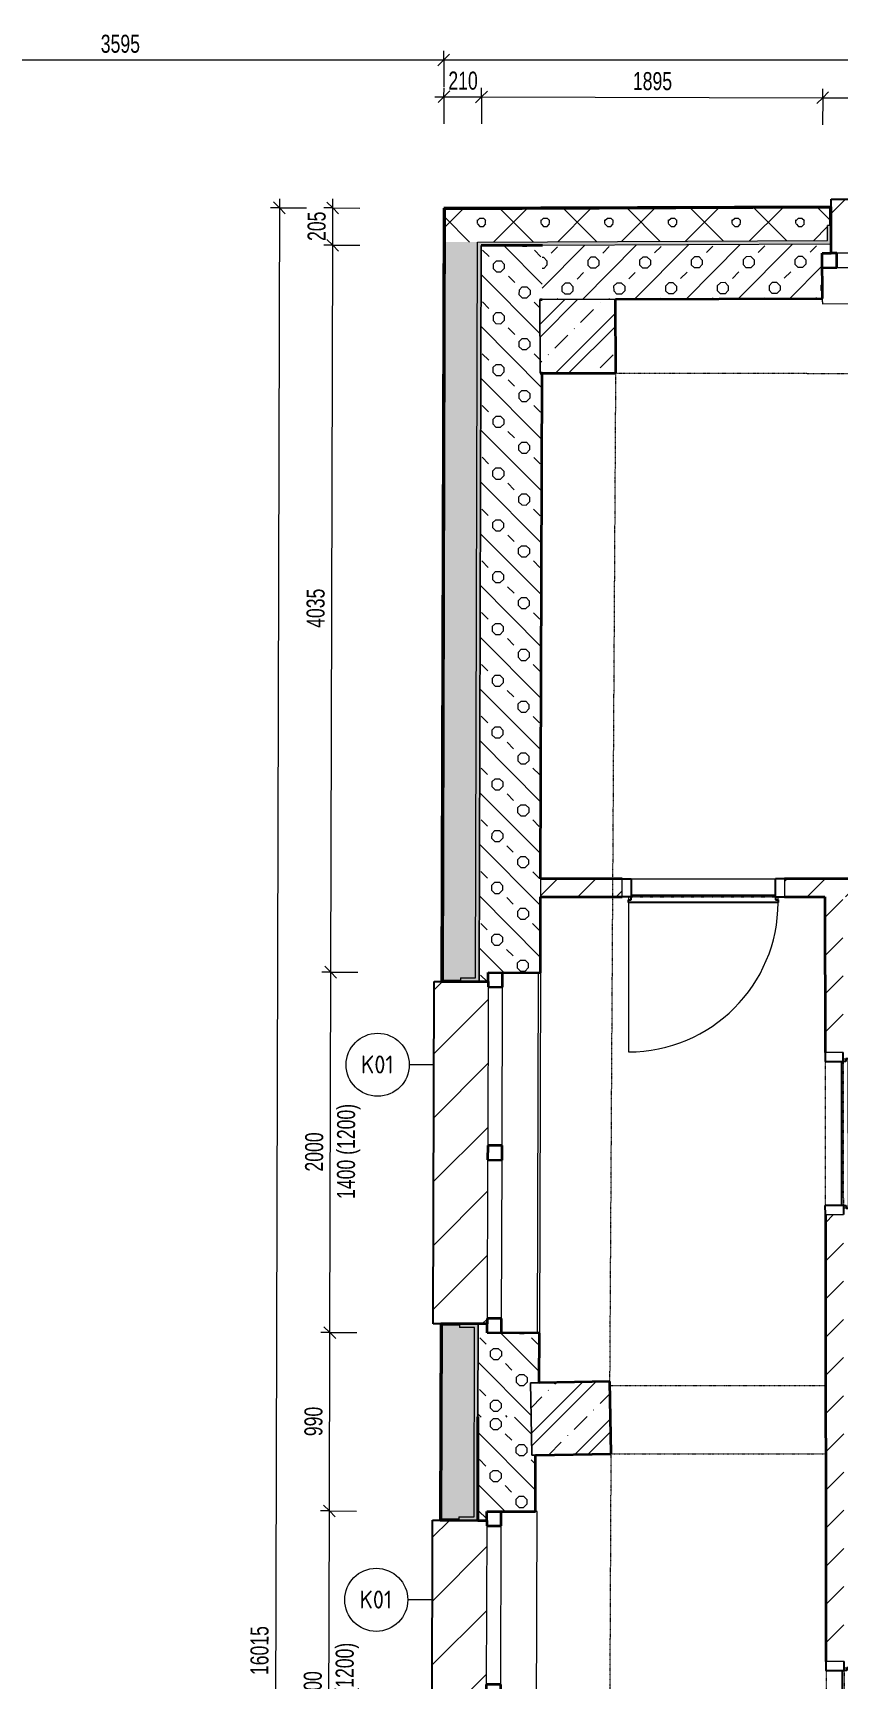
# Model space of a CAD drawing. Header units: millimetres. Extents: x 48671 to 278361, y -45352 to 20466.
# Drawn here: x 85721 to 90184, y -9139 to -10 of the extents above; entities that cross this region are included whole.
import ezdxf

# ---------------------------------------------------------------- set-up
doc = ezdxf.new("R2010")
doc.units = ezdxf.units.MM
doc.linetypes.add('Dash dot dot', pattern=[5, 2, -1, 0, -1, 0, -1])
doc.linetypes.add('Čerchovaná se dvěma tečkami', pattern=[2.59, 1, -0.53, 0, -0.53, 0, -0.53])
for name, color, linetype, lineweight in [('A-ANNO-DIMS', 211, 'Continuous', 9), ('A-ANNO-DIMS-50', 211, 'Continuous', 9), ('A-DETL', 90, 'Continuous', 13), ('A-DOOR', 31, 'Continuous', 13), ('A-DOOR-FRAM', 31, 'Continuous', 25), ('A-GENM', 13, 'Continuous', 13), ('A-GLAZ', 151, 'Continuous', 13), ('A-WALL', 113, 'Continuous', 13), ('A-WALL-PATT', 111, 'Continuous', 35), ('Q-SPCQ', 91, 'Continuous', 13), ('Q-SPCQ-IDEN', 132, 'Continuous', 9), ('S-COLS', 52, 'Continuous', 13)]:
    doc.layers.add(name, color=color, linetype=linetype, lineweight=lineweight)
doc.styles.add('Arial_1', font='arial.ttf', dxfattribs={"width": 0.7, "height": 100})
doc.styles.add('ISOCPEUR_1', font='isocpeur.ttf', dxfattribs={"width": 0.9, "height": 100})
doc.dimstyles.new('Vnitřní_-_průhledné', dxfattribs={"dimscale": 304.8, "dimtxt": 102.02594, "dimasz": 0.213255, "dimexe": 0.164042, "dimexo": 0.0625, "dimgap": 0.032808, "dimtad": 1, "dimdec": 0, "dimrnd": 5, "dimzin": 0, "dimdsep": 46, "dimtxsty": 'Arial_1', "dimblk1": 'OBLIQUE', "dimblk2": 'OBLIQUE', "dimsah": 1, "dimcen": 0.09, "dimdle": 0.164042, "dimazin": 0, "dimtfac": 1, "dimtdec": 4, "dimtix": 1, "dimtmove": 0, "dimatfit": 3, "dimfxl": 0.492126, "dimfxlon": 1, "dimtvp": 1, "dimtolj": 1, "dimtzin": 0, "dimarcsym": 2})
pattern_1 = [(45, (0, 0), (-106.06602, 106.06602), [])]
pattern_2 = [(45, (0, 0), (-179.6051, 179.6051), []), (45, (71.84, 0), (-179.6051, 179.6051), []), (45, (215.53, 0), (-107.7631, 251.4472), [101.6, -50.8, 1.676, -49.124])]
pattern_3 = [(45, (0, 0), (0.0007, 353.5527), []), (315, (0, 0), (353.5527, -0.0007), []), (270, (153.68, 9.56), (176.771, -176.771), [19.139, -334.416]), (270, (199.87, 9.56), (176.771, -176.771), [19.139, -334.416]), (0, (166.57, 23.1), (176.771, 176.771), [19.139, -334.416]), (0, (166.57, -23.1), (176.771, 176.771), [19.139, -334.416]), (45, (153.68, 9.56), (0.0007, 353.5527), [19.139, -230.861]), (45, (186.35, -23.1), (0.0007, 353.5527), [19.139, -230.861]), (315, (186.35, 23.1), (353.5527, -0.0007), [19.139, -230.861]), (315, (153.68, -9.56), (353.5527, -0.0007), [19.139, -230.861])]

# ---------------------------------------------------------------- blocks, each defined once
blk = doc.blocks.new('DVERE_1k_oblozka - DD03_01_800x1970_koupelna-1549489-1NP_NÁVRH B')
at = {"layer": 'A-DOOR'}
for p, q in [((-415, 47.1), (-415, 907.1)), ((-400, 47.1), (-450, 47.1)), ((-450, 47.1), (-450, -52.9)), ((-400, -52.9), (-400, 47.1)), ((305, 77.1), (-305, 77.1)), ((450, 47.1), (400, 47.1)), ((400, 47.1), (400, -52.9)), ((415, 77.1), (415, 47.1)), ((450, -52.9), (450, 47.1)), ((-450, -52.9), (-400, -52.9)), ((400, -52.9), (450, -52.9))]:
    blk.add_line(p, q, dxfattribs=at)
at = {"layer": 'A-DOOR', "lineweight": 25}
for p, q in [((415, 77.1), (-415, 77.1)), ((-415, 77.1), (-415, 62.1)), ((-415, 62.1), (-400, 62.1)), ((-400, 62.1), (-400, 47.1)), ((-400, 37.1), (400, 37.1)), ((400, 47.1), (400, 62.1)), ((400, 62.1), (415, 62.1)), ((415, 62.1), (415, 77.1))]:
    blk.add_line(p, q, dxfattribs=at)
at = {"layer": 'A-DOOR', "linetype": 'Čerchovaná se dvěma tečkami'}
for p, q in [((-400, 47.1), (400, 47.1)), ((-400, -52.9), (400, -52.9))]:
    blk.add_line(p, q, dxfattribs=at)
at = {"layer": 'A-DOOR'}
blk.add_arc((-415, 77.1), 830, 360, 90, dxfattribs=at)
at = {"layer": 'A-DOOR-FRAM'}
for p, q in [((-400, 47.1), (-450, 47.1)), ((-400, -52.9), (-400, 47.1)), ((400, 47.1), (400, -52.9)), ((400, 47.1), (450, 47.1)), ((-450, -52.9), (-400, -52.9)), ((450, -52.9), (400, -52.9))]:
    blk.add_line(p, q, dxfattribs=at)
blk = doc.blocks.new('DVERE_1k_oblozka - DD03_01_800x1970_koupelna-1549510-1NP_NÁVRH B')
at = {"layer": 'A-DOOR'}
for p, q in [((-450, 52.9), (-400, 52.9)), ((-450, -47.1), (-450, 52.9)), ((-400, 52.9), (-400, -47.1)), ((400, 52.9), (450, 52.9)), ((400, -47.1), (400, 52.9)), ((450, 52.9), (450, -47.1)), ((-400, -47.1), (-450, -47.1)), ((-415, -47.1), (-415, -907.1)), ((305, -77.1), (-305, -77.1)), ((450, -47.1), (400, -47.1)), ((415, -77.1), (415, -47.1))]:
    blk.add_line(p, q, dxfattribs=at)
at = {"layer": 'A-DOOR', "linetype": 'Čerchovaná se dvěma tečkami'}
for p, q in [((-400, 52.9), (400, 52.9)), ((-400, -47.1), (400, -47.1))]:
    blk.add_line(p, q, dxfattribs=at)
at = {"layer": 'A-DOOR', "lineweight": 25}
for p, q in [((-415, -62.1), (-400, -62.1)), ((-415, -77.1), (-415, -62.1)), ((415, -77.1), (-415, -77.1)), ((-400, -37.1), (400, -37.1)), ((-400, -62.1), (-400, -47.1)), ((400, -47.1), (400, -62.1)), ((400, -62.1), (415, -62.1)), ((415, -62.1), (415, -77.1))]:
    blk.add_line(p, q, dxfattribs=at)
at = {"layer": 'A-DOOR'}
blk.add_arc((-415, -77.1), 830, 270, 0, dxfattribs=at)
at = {"layer": 'A-DOOR-FRAM'}
for p, q in [((-450, 52.9), (-400, 52.9)), ((-400, 52.9), (-400, -47.1)), ((400, -47.1), (400, 52.9)), ((450, 52.9), (400, 52.9)), ((-400, -47.1), (-450, -47.1)), ((400, -47.1), (450, -47.1))]:
    blk.add_line(p, q, dxfattribs=at)
blk = doc.blocks.new('OKNO_2k_ - OKNO_2k_2000 x 1500-1963748-1NP_NÁVRH B')
at = {"layer": 'A-GLAZ', "lineweight": 35}
for p, q in [((-920, 100), (-950, 100)), ((-920, 20), (-920, 100)), ((40, 100), (-40, 100)), ((-40, 100), (-40, 20)), ((40, 20), (40, 100)), ((950, 100), (920, 100)), ((920, 100), (920, 20)), ((-1000, 20), (-920, 20)), ((-40, 20), (40, 20)), ((920, 20), (1000, 20))]:
    blk.add_line(p, q, dxfattribs=at)
at = {"layer": 'A-GLAZ'}
for p, q in [((-40, 100), (-920, 100)), ((920, 100), (40, 100)), ((-920, 20), (-40, 20)), ((40, 20), (920, 20))]:
    blk.add_line(p, q, dxfattribs=at)
blk = doc.blocks.new('OKNO_2k_ - OKNO_2k_2000x1400-1963760-1NP_NÁVRH B')
at = {"layer": 'A-GLAZ', "lineweight": 35}
for p, q in [((-920, 110), (-950, 110)), ((-920, 30), (-920, 110)), ((40, 110), (-40, 110)), ((-40, 110), (-40, 30)), ((40, 30), (40, 110)), ((950, 110), (920, 110)), ((920, 110), (920, 30)), ((-1000, 30), (-920, 30)), ((-40, 30), (40, 30)), ((920, 30), (1000, 30))]:
    blk.add_line(p, q, dxfattribs=at)
at = {"layer": 'A-GLAZ'}
for p, q in [((-40, 110), (-920, 110)), ((920, 110), (40, 110)), ((-920, 30), (-40, 30)), ((40, 30), (920, 30))]:
    blk.add_line(p, q, dxfattribs=at)
blk = doc.blocks.new('parapet s nosem_vnitní - parapet s nosem_vnitní-V58-1NP_NÁVRH B')
at = {"layer": 'A-GENM'}
for p, q in [((-1000, -190), (-1000, -200)), ((-1000, -200), (1000, -200)), ((1000, -200), (1000, -190))]:
    blk.add_line(p, q, dxfattribs=at)
blk = doc.blocks.new('parapet_ext - parapet_ext-V59-1NP_NÁVRH B')
at = {"layer": 'Q-SPCQ'}
h = blk.add_hatch(dxfattribs=at)
h.set_pattern_fill('FP_114', color=11, style=0, pattern_type=2)
h.set_pattern_definition([(315.152, (8979.78, 88261.3), (176.3071, 177.24504), [])])
h.paths.add_polyline_path([(-950, 0), (-920, 0), (950, 0.1), (949.6, 300), (-950, 300), (-950, 0.1)])
at = {"layer": 'Q-SPCQ', "color": 21, "lineweight": 25}
for p, q in [((-950, 258), (-950, 300)), ((-950, 300), (950, 300)), ((950, 300), (950, 258))]:
    blk.add_line(p, q, dxfattribs=at)
blk = doc.blocks.new('OKNO_2k_ - OKNO_2k_2000x1400-1963752-1NP_NÁVRH B')
at = {"layer": 'A-GLAZ', "lineweight": 35}
for p, q in [((-920, 120), (-950, 120)), ((-920, 40), (-920, 120)), ((40, 120), (-40, 120)), ((-40, 120), (-40, 40)), ((40, 40), (40, 120)), ((950, 120), (920, 120)), ((920, 120), (920, 40)), ((-1000, 40), (-920, 40)), ((-40, 40), (40, 40)), ((920, 40), (1000, 40))]:
    blk.add_line(p, q, dxfattribs=at)
at = {"layer": 'A-GLAZ'}
for p, q in [((-40, 120), (-920, 120)), ((920, 120), (40, 120)), ((-920, 40), (-40, 40)), ((40, 40), (920, 40))]:
    blk.add_line(p, q, dxfattribs=at)
blk = doc.blocks.new('parapet s nosem_vnitní - parapet s nosem_vnitní-V60-1NP_NÁVRH B')
at = {"layer": 'A-GENM'}
blk.add_line((-1000, -200), (1000, -200), dxfattribs=at)
blk = doc.blocks.new('parapet_ext - parapet_ext-V61-1NP_NÁVRH B')
at = {"layer": 'Q-SPCQ'}
h = blk.add_hatch(dxfattribs=at)
h.set_pattern_fill('FP_115', color=11, style=0, pattern_type=2)
h.set_pattern_definition([(315.152, (5989.77, 88261.3), (176.3071, 177.24504), [])])
h.paths.add_polyline_path([(-950, 0), (-920, 0), (950, 0.1), (949.6, 300), (-950, 300), (-950, 0.1)])
at = {"layer": 'Q-SPCQ', "color": 21, "lineweight": 25}
for p, q in [((-950, 258), (-950, 300)), ((-950, 300), (950, 300)), ((950, 300), (950, 258))]:
    blk.add_line(p, q, dxfattribs=at)
blk = doc.blocks.new('parapet s nosem_vnitní - parapet s nosem_vnitní-568559-1NP_NÁVRH B')
at = {"layer": 'A-GENM'}
for p, q in [((-1000, -190), (-1000, -170)), ((1000, -170), (1000, -190)), ((-1000, -190), (-1000, -200)), ((-1000, -200), (1000, -200)), ((1000, -200), (1000, -190))]:
    blk.add_line(p, q, dxfattribs=at)
blk = doc.blocks.new('parapet_ext - parapet_ext-V70-1NP_NÁVRH B')
at = {"layer": 'Q-SPCQ'}
h = blk.add_hatch(dxfattribs=at)
h.set_pattern_fill('FP_120', color=11, style=0, pattern_type=2)
h.set_pattern_definition([(44.78, (-91096.5, 1578.92), (-176.0966, 177.45416), [])])
h.paths.add_polyline_path([(-950, 0), (950, 0.2), (950, 300), (-950, 300), (-950, 0.1)])
at = {"layer": 'Q-SPCQ', "color": 21, "lineweight": 25}
for p, q in [((-950, 258), (-950, 300)), ((-950, 300), (950, 300)), ((950, 300), (950, 258))]:
    blk.add_line(p, q, dxfattribs=at)
blk = doc.blocks.new('DIMBLOCK160-1NP_NÁVRH B')
at = {"layer": 'A-ANNO-DIMS-50'}
for p, q in [((84408.4, -160), (84408.4, -10)), ((84358.4, -160), (88001, -160)), ((84408.4, -160), (84408.4, -210)), ((88001, -160), (88001, -110)), ((88001, -160), (88001, -310))]:
    blk.add_line(p, q, dxfattribs=at)
at = {"layer": 'A-ANNO-DIMS-50', "lineweight": 18}
for p, q in [((84408.4, -160), (84375.9, -192.5)), ((84408.4, -160), (84440.9, -127.5)), ((88001, -160), (87968.5, -192.5)), ((88001, -160), (88033.5, -127.5))]:
    blk.add_line(p, q, dxfattribs=at)
at = {"layer": 'A-ANNO-DIMS-50', "color": 0, "insert": (86098, -20.2), "char_height": 100, "width": 256.164, "attachment_point": 1, "line_spacing_factor": 0.941778, "style": 'Arial_1'}
blk.add_mtext('3595', dxfattribs=at)
blk = doc.blocks.new('_Oblique')
at = {"color": 0, "linetype": 'ByBlock', "lineweight": -2}
blk.add_line((-0.5, -0.5), (0.5, 0.5), dxfattribs=at)
blk = doc.blocks.new('DIMBLOCK161-1NP_NÁVRH B')
at = {"layer": 'A-ANNO-DIMS-50', "lineweight": 18}
for p, q in [((88001, -160), (87968.5, -192.5)), ((88001, -160), (88033.5, -127.5)), ((95318.6, -160), (95286.1, -192.5)), ((95318.6, -160), (95351.1, -127.5))]:
    blk.add_line(p, q, dxfattribs=at)
at = {"layer": 'A-ANNO-DIMS-50'}
for p, q in [((88001, -160), (88001, -110)), ((88001, -160), (95318.6, -160)), ((88001, -160), (88001, -310)), ((95318.6, -160), (95318.6, -110)), ((95318.6, -160), (95318.6, -310))]:
    blk.add_line(p, q, dxfattribs=at)
at = {"layer": 'A-ANNO-DIMS-50', "color": 0, "insert": (91553.1, -20.2), "char_height": 100, "width": 256.164, "attachment_point": 1, "line_spacing_factor": 0.941778, "style": 'Arial_1'}
blk.add_mtext('7320', dxfattribs=at)
blk = doc.blocks.new('Popiska speciální vybavení - Popiska okna_Bublina-1426311-1NP_NÁVRH B')
at = {"layer": 'Q-SPCQ-IDEN'}
blk.add_circle((0, 0), 3.5, dxfattribs=at)
blk = doc.blocks.new('DIMBLOCK189-1NP_NÁVRH B')
at = {"layer": 'A-ANNO-DIMS-50'}
for p, q in [((87952.7, -364.1), (88210.7, -364.8)), ((88002.7, -364.2), (88002.3, -514.2)), ((88002.7, -364.2), (88002.8, -314.2)), ((88210.7, -364.8), (88210.3, -514.8)), ((88210.7, -364.8), (88210.8, -314.8))]:
    blk.add_line(p, q, dxfattribs=at)
at = {"layer": 'A-ANNO-DIMS-50', "lineweight": 18}
for p, q in [((88002.7, -364.2), (87970.1, -396.6)), ((88002.7, -364.2), (88035.2, -331.8)), ((88210.7, -364.8), (88178.1, -397.2)), ((88210.7, -364.8), (88243.2, -332.4))]:
    blk.add_line(p, q, dxfattribs=at)
at = {"layer": 'A-ANNO-DIMS-50', "color": 0, "insert": (88027, -224.5), "char_height": 100, "width": 192.123, "attachment_point": 1, "rotation": 359.84786, "line_spacing_factor": 0.941778, "style": 'Arial_1'}
blk.add_mtext('210', dxfattribs=at)
blk = doc.blocks.new('DIMBLOCK190-1NP_NÁVRH B')
at = {"layer": 'A-ANNO-DIMS-50', "lineweight": 18}
for p, q in [((88210.7, -364.8), (88178.1, -397.2)), ((88210.7, -364.8), (88243.2, -332.4)), ((90104.2, -369.8), (90136.8, -337.4)), ((90104.2, -369.8), (90071.6, -402.2))]:
    blk.add_line(p, q, dxfattribs=at)
at = {"layer": 'A-ANNO-DIMS-50'}
for p, q in [((88210.7, -364.8), (88210.3, -514.8)), ((88210.7, -364.8), (88210.8, -314.8)), ((88210.7, -364.8), (90104.2, -369.8)), ((90104.2, -369.8), (90104.3, -319.8)), ((90104.2, -369.8), (90103.8, -519.8))]:
    blk.add_line(p, q, dxfattribs=at)
at = {"layer": 'A-ANNO-DIMS-50', "color": 0, "insert": (89051.1, -227.2), "char_height": 100, "width": 256.164, "attachment_point": 1, "rotation": 359.84786, "line_spacing_factor": 0.941778, "style": 'Arial_1'}
blk.add_mtext('1895', dxfattribs=at)
blk = doc.blocks.new('DIMBLOCK191-1NP_NÁVRH B')
at = {"layer": 'A-ANNO-DIMS-50'}
for p, q in [((90104.2, -369.8), (90104.3, -319.8)), ((92104.1, -375.1), (92104.3, -325.1)), ((90104.2, -369.8), (90103.8, -519.8)), ((90104.2, -369.8), (92104.1, -375.1)), ((92104.1, -375.1), (92103.7, -525.1))]:
    blk.add_line(p, q, dxfattribs=at)
at = {"layer": 'A-ANNO-DIMS-50', "lineweight": 18}
for p, q in [((90104.2, -369.8), (90136.8, -337.4)), ((92104.1, -375.1), (92136.7, -342.7)), ((90104.2, -369.8), (90071.6, -402.2)), ((92104.1, -375.1), (92071.5, -407.5))]:
    blk.add_line(p, q, dxfattribs=at)
at = {"layer": 'A-ANNO-DIMS-50', "color": 0, "char_height": 100, "attachment_point": 1, "rotation": 359.84786, "line_spacing_factor": 0.941778, "style": 'Arial_1'}
for s, insert, width in [('2000', (90997.8, -232.4), 256.164), ('1500 (1200)', (90845.9, -408.9), 619.69)]:
    blk.add_mtext(s, dxfattribs=dict(at, insert=insert, width=width))
blk = doc.blocks.new('DIMBLOCK209-1NP_NÁVRH B')
at = {"layer": 'A-ANNO-DIMS-50'}
for p, q in [((87366.5, -8211.8), (87316.5, -8211.6)), ((87361.2, -10211.8), (87366.5, -8211.8)), ((87366.5, -8211.8), (87516.5, -8212.2)), ((87361.2, -10211.8), (87311.2, -10211.6)), ((87361.2, -10211.8), (87511.2, -10212.2))]:
    blk.add_line(p, q, dxfattribs=at)
at = {"layer": 'A-ANNO-DIMS-50', "lineweight": 18}
for p, q in [((87366.5, -8211.8), (87334.1, -8179.2)), ((87366.5, -8211.8), (87398.9, -8244.4)), ((87361.2, -10211.8), (87328.8, -10179.2)), ((87361.2, -10211.8), (87393.6, -10244.4))]:
    blk.add_line(p, q, dxfattribs=at)
at = {"layer": 'A-ANNO-DIMS-50', "color": 0, "char_height": 100, "attachment_point": 1, "rotation": 89.84787, "line_spacing_factor": 0.941778, "style": 'Arial_1'}
for s, insert, width in [('1400 (1200)', (87400.3, -9470.1), 619.69), ('2000', (87223.8, -9318.1), 256.164)]:
    blk.add_mtext(s, dxfattribs=dict(at, insert=insert, width=width))
blk = doc.blocks.new('DIMBLOCK210-1NP_NÁVRH B')
at = {"layer": 'A-ANNO-DIMS-50', "lineweight": 18}
for p, q in [((87369.1, -7221.8), (87336.7, -7189.2)), ((87369.1, -7221.8), (87401.6, -7254.4)), ((87366.5, -8211.8), (87334.1, -8179.2)), ((87366.5, -8211.8), (87398.9, -8244.4))]:
    blk.add_line(p, q, dxfattribs=at)
at = {"layer": 'A-ANNO-DIMS-50'}
for p, q in [((87369.1, -7221.8), (87319.1, -7221.7)), ((87366.5, -8211.8), (87369.1, -7221.8)), ((87369.1, -7221.8), (87519.1, -7222.2)), ((87366.5, -8211.8), (87316.5, -8211.6)), ((87366.5, -8211.8), (87516.5, -8212.2))]:
    blk.add_line(p, q, dxfattribs=at)
at = {"layer": 'A-ANNO-DIMS-50', "color": 0, "insert": (87227.8, -7796.5), "char_height": 100, "width": 192.123, "attachment_point": 1, "rotation": 89.84787, "line_spacing_factor": 0.941778, "style": 'Arial_1'}
blk.add_mtext('990', dxfattribs=at)
blk = doc.blocks.new('DIMBLOCK211-1NP_NÁVRH B')
at = {"layer": 'A-ANNO-DIMS-50', "lineweight": 18}
for p, q in [((87374.5, -5221.8), (87342, -5189.2)), ((87374.5, -5221.8), (87406.9, -5254.4)), ((87369.1, -7221.8), (87336.7, -7189.2)), ((87369.1, -7221.8), (87401.6, -7254.4))]:
    blk.add_line(p, q, dxfattribs=at)
at = {"layer": 'A-ANNO-DIMS-50'}
for p, q in [((87374.5, -5221.8), (87324.5, -5221.7)), ((87369.1, -7221.8), (87374.5, -5221.8)), ((87374.5, -5221.8), (87524.5, -5222.2)), ((87369.1, -7221.8), (87319.1, -7221.7)), ((87369.1, -7221.8), (87519.1, -7222.2))]:
    blk.add_line(p, q, dxfattribs=at)
at = {"layer": 'A-ANNO-DIMS-50', "color": 0, "char_height": 100, "attachment_point": 1, "rotation": 89.84787, "line_spacing_factor": 0.941778, "style": 'Arial_1'}
for s, insert, width in [('1400 (1200)', (87408.3, -6480.1), 619.69), ('2000', (87231.7, -6328.2), 256.164)]:
    blk.add_mtext(s, dxfattribs=dict(at, insert=insert, width=width))
blk = doc.blocks.new('DIMBLOCK212-1NP_NÁVRH B')
at = {"layer": 'A-ANNO-DIMS-50', "lineweight": 18}
for p, q in [((87385.2, -1188), (87352.8, -1155.5)), ((87385.2, -1188), (87417.6, -1220.6)), ((87374.5, -5221.8), (87342, -5189.2)), ((87374.5, -5221.8), (87406.9, -5254.4))]:
    blk.add_line(p, q, dxfattribs=at)
at = {"layer": 'A-ANNO-DIMS-50'}
for p, q in [((87385.2, -1188), (87335.2, -1187.9)), ((87374.5, -5221.8), (87385.2, -1188)), ((87385.2, -1188), (87535.2, -1188.4)), ((87374.5, -5221.8), (87324.5, -5221.7)), ((87374.5, -5221.8), (87524.5, -5222.2))]:
    blk.add_line(p, q, dxfattribs=at)
at = {"layer": 'A-ANNO-DIMS-50', "color": 0, "insert": (87239.7, -3311.3), "char_height": 100, "width": 256.164, "attachment_point": 1, "rotation": 89.84787, "line_spacing_factor": 0.941778, "style": 'Arial_1'}
blk.add_mtext('4035', dxfattribs=at)
blk = doc.blocks.new('DIMBLOCK213-1NP_NÁVRH B')
at = {"layer": 'A-ANNO-DIMS-50'}
for p, q in [((87385.7, -981.4), (87335.7, -981.3)), ((87385.2, -1188), (87385.8, -931.4)), ((87385.7, -981.4), (87535.7, -981.8)), ((87385.2, -1188), (87335.2, -1187.9)), ((87385.2, -1188), (87535.2, -1188.4))]:
    blk.add_line(p, q, dxfattribs=at)
at = {"layer": 'A-ANNO-DIMS-50', "lineweight": 18}
for p, q in [((87385.7, -981.4), (87353.3, -948.8)), ((87385.7, -981.4), (87418.1, -1014)), ((87385.2, -1188), (87352.8, -1155.5)), ((87385.2, -1188), (87417.6, -1220.6))]:
    blk.add_line(p, q, dxfattribs=at)
at = {"layer": 'A-ANNO-DIMS-50', "color": 0, "insert": (87245.4, -1164.4), "char_height": 100, "width": 192.123, "attachment_point": 1, "rotation": 89.84787, "line_spacing_factor": 0.941778, "style": 'Arial_1'}
blk.add_mtext('205', dxfattribs=at)
blk = doc.blocks.new('DIMBLOCK214-1NP_NÁVRH B')
at = {"layer": 'A-ANNO-DIMS-50'}
for p, q in [((87089.8, -980.6), (87039.8, -980.5)), ((87089.9, -930.6), (87047.1, -17047.9)), ((87089.8, -980.6), (87239.8, -981)), ((87047.2, -16997.9), (86997.2, -16997.8)), ((87047.2, -16997.9), (87197.2, -16998.3))]:
    blk.add_line(p, q, dxfattribs=at)
at = {"layer": 'A-ANNO-DIMS-50', "lineweight": 18}
for p, q in [((87089.8, -980.6), (87057.4, -948)), ((87089.8, -980.6), (87122.2, -1013.2)), ((87047.2, -16997.9), (87014.8, -16965.3)), ((87047.2, -16997.9), (87079.7, -17030.5))]:
    blk.add_line(p, q, dxfattribs=at)
at = {"layer": 'A-ANNO-DIMS-50', "color": 0, "insert": (86928.3, -9122.3), "char_height": 100, "width": 320.204, "attachment_point": 1, "rotation": 89.84786, "line_spacing_factor": 0.941778, "style": 'Arial_1'}
blk.add_mtext('16015', dxfattribs=at)

msp = doc.modelspace()

# ---------------------------------------------------------------- hatches: boundary and pattern name
at = {"layer": 'A-WALL-PATT', "lineweight": 13}
h = msp.add_hatch(dxfattribs=at)
h.set_pattern_fill('FP_8', color=11, style=0, pattern_type=2)
h.set_pattern_definition(pattern_3)
h.paths.add_polyline_path([(88008.5, -1171), (90131.6, -1162.8), (90131.3, -1078.8), (90143.3, -1078.8), (90142.9, -982.8), (88009, -991)])
h.paths.add_polyline_path([(92071.6, -1155.4), (95311.4, -1143), (95310.7, -963), (92058.9, -975.4), (92059.3, -1071.4), (92071.3, -1071.4)])
at = {"layer": 'A-WALL-PATT'}
h = msp.add_hatch(color=11, dxfattribs=at)
h.paths.add_polyline_path([(88188.5, -1190.3), (90151.7, -1182.8), (90151.3, -1078.8), (90131.3, -1078.8), (90131.3, -1162.8), (88188.5, -1170.3), (88188.5, -1190.2)])
h.paths.add_polyline_path([(92051.7, -1175.5), (95131.5, -1163.7), (95131.4, -1143.7), (92071.6, -1155.4), (92071.3, -1071.4), (92051.3, -1071.5), (92051.6, -1155.4)])
at = {"layer": 'A-WALL-PATT', "lineweight": 13}
h = msp.add_hatch(dxfattribs=at)
h.set_pattern_fill('FP_8', color=11, style=0, pattern_type=2)
h.set_pattern_definition(pattern_3)
h.paths.add_polyline_path([(87966.5, -17008.3), (88146.5, -17008.3), (88148.6, -16183.9), (88064.6, -16183.7), (88064.7, -16171.7), (87968.7, -16171.4), (87966.5, -17003.3)])
h.paths.add_polyline_path([(88069.8, -14255.7), (88069.8, -14243.7), (88153.8, -14243.9), (88156.6, -13193.9), (88072.6, -13193.7), (88072.6, -13181.7), (87976.6, -13181.4), (87973.8, -14255.4)])
h.paths.add_polyline_path([(88077.7, -11265.7), (88077.7, -11253.7), (88161.7, -11253.9), (88164.6, -10183.9), (88080.6, -10183.7), (88080.6, -10171.7), (87984.6, -10171.4), (87981.7, -11265.4)])
h.paths.add_polyline_path([(88085.7, -8255.7), (88085.7, -8243.7), (88169.7, -8243.9), (88172.5, -7193.9), (88088.5, -7193.7), (88088.6, -7181.7), (87992.6, -7181.4), (87989.7, -8255.4)])
h.paths.add_polyline_path([(88093.6, -5265.7), (88093.7, -5253.7), (88177.7, -5253.9), (88188.5, -1170.3), (88008.5, -1171), (87997.6, -5265.4)])
h = msp.add_hatch(dxfattribs=at)
h.set_pattern_fill('FP_12', color=256, angle=45, style=0, pattern_type=2)
h.set_pattern_definition([(225.22, (91658.12, -1176.99), (144.235, -143.131), []), (180.22, (91429.43, -1245.17), (-143.131, -144.2346), [25.4, -261.968]), (225.22, (91404.03, -1245.27), (144.235, -143.131), [25.4, -177.8]), (270.22, (91386.14, -1263.3), (144.2346, -143.131), [25.4, -261.968]), (315.22, (91386.24, -1288.7), (143.131, 144.235), [25.4, -177.8]), (180.22, (91429.67, -1306.49), (-143.131, -144.2346), [25.4, -261.968]), (225.22, (91447.56, -1288.46), (144.235, -143.131), [25.4, -177.8]), (270.22, (91447.46, -1263.06), (144.2346, -143.131), [25.4, -261.968]), (315.22, (91429.43, -1245.17), (143.131, 144.235), [25.4, -177.8]), (225.22, (91363.18, -1329.97), (144.235, -143.131), [50.8, -152.4])])
h.paths.add_polyline_path([(88547.7, -1488.9), (90102.8, -1483), (90101.9, -1233), (90151.9, -1232.8), (90151.7, -1182.8), (88548.5, -1188.9), (88548.3, -1233)])
h.paths.add_polyline_path([(92102.8, -1475.3), (94912.6, -1464.5), (94911.5, -1164.5), (92051.7, -1175.5), (92051.9, -1225.5), (92101.9, -1225.5), (92102.8, -1466)])
at = {"layer": 'A-WALL-PATT'}
h = msp.add_hatch(color=11, dxfattribs=at)
h.paths.add_polyline_path([(88166, -17188.3), (88168.7, -16163.9), (88064.7, -16163.7), (88064.7, -16183.7), (88148.6, -16183.9), (88146.5, -17188.3)])
h.paths.add_polyline_path([(88173.7, -14263.9), (88176.6, -13174), (88072.6, -13173.7), (88072.6, -13193.7), (88156.6, -13193.9), (88153.8, -14243.9), (88069.8, -14243.9), (88069.8, -14263.7), (88156.6, -14263.9)])
h.paths.add_polyline_path([(88181.7, -11274), (88184.6, -10164), (88080.6, -10163.7), (88080.6, -10183.7), (88164.6, -10183.9), (88161.7, -11253.9), (88077.7, -11253.9), (88077.7, -11273.7), (88164.6, -11273.9)])
h.paths.add_polyline_path([(88189.7, -8264), (88192.6, -7174), (88088.6, -7173.7), (88088.6, -7193.7), (88172.5, -7193.9), (88169.7, -8243.9), (88085.7, -8243.9), (88085.7, -8263.7), (88169.7, -8263.9)])
h.paths.add_polyline_path([(88197.6, -5274), (88208.5, -1190.2), (88188.5, -1190.3), (88177.7, -5253.9), (88093.7, -5253.9), (88093.7, -5273.7), (88188.5, -5274)])
at = {"layer": 'A-WALL-PATT', "lineweight": 13}
h = msp.add_hatch(dxfattribs=at)
h.set_pattern_fill('FP_126', color=256, angle=45, style=0, pattern_type=2)
h.set_pattern_definition([(314.848, (88199.64, -4512.06), (144.065, 143.302), []), (269.848, (88266.33, -4741.19), (143.3023, -144.0647), [25.4, -261.968]), (314.848, (88266.27, -4766.6), (144.065, 143.302), [25.4, -177.8]), (359.848, (88284.18, -4784.6), (144.0647, 143.3023), [25.4, -261.968]), (44.848, (88309.58, -4784.66), (-143.302, 144.065), [25.4, -177.8]), (269.848, (88327.66, -4741.35), (143.3023, -144.0647), [25.4, -261.968]), (314.848, (88309.74, -4723.34), (144.065, 143.302), [25.4, -177.8]), (359.848, (88284.34, -4723.28), (144.0647, 143.3023), [25.4, -261.968]), (44.848, (88266.33, -4741.2), (-143.302, 144.065), [25.4, -177.8]), (314.848, (88350.7, -4808), (144.065, 143.302), [50.8, -152.4])])
h.paths.add_polyline_path([(88486.9, -7691), (88483.6, -7501.5), (88531.7, -7500.7), (88532.4, -7224.9), (88242.4, -7224.1), (88242.4, -7174.1), (88192.6, -7174), (88191.2, -7690.2), (88483.6, -7691)])
h.paths.add_polyline_path([(88247.6, -5274.1), (88247.7, -5224.1), (88537.7, -5224.9), (88546.6, -1898.9), (88536.6, -1898.9), (88535, -1489), (88547.7, -1488.9), (88548.5, -1188.9), (88208.5, -1190.2), (88197.6, -5274)])
h = msp.add_hatch(dxfattribs=at)
h.set_pattern_fill('FP_21', color=256, style=0, pattern_type=2)
h.set_pattern_definition(pattern_1)
h.paths.add_polyline_path([(94925.8, -4804.7), (94925.4, -4704.7), (89891.6, -4704.7), (89891.6, -4804.7), (94331.9, -4804.7)])
h.paths.add_polyline_path([(88991.6, -4804.7), (88991.6, -4704.7), (88539.1, -4704.7), (88538.9, -4804.7)])
h = msp.add_hatch(dxfattribs=at)
h.set_pattern_fill('FP_21', color=256, style=0, pattern_type=2)
h.set_pattern_definition(pattern_1)
h.paths.add_polyline_path([(90131.4, -15201.8), (90231.4, -15201.4), (90228.9, -13466.7), (90128.9, -13466.8), (90131, -14904.6)])
h.paths.add_polyline_path([(90127.6, -12566.8), (90227.6, -12566.7), (90223.8, -9946.7), (90123.8, -9946.8), (90127.1, -12241.7)])
h.paths.add_polyline_path([(90122.5, -9046.8), (90222.5, -9046.7), (90218.9, -6567.2), (90118.9, -6567.4), (90122.5, -9046.7)])
h.paths.add_polyline_path([(90117.6, -5667.4), (90217.6, -5667.2), (90216.3, -4804.7), (90116.3, -4804.7)])
h = msp.add_hatch(dxfattribs=at)
h.set_pattern_fill('FP_127', color=256, angle=45, style=0, pattern_type=2)
h.set_pattern_definition([(314.848, (88187.16, -9212.05), (144.065, 143.302), []), (269.848, (88253.86, -9441.17), (143.302, -144.065), [25.4, -261.968]), (314.848, (88253.79, -9466.57), (144.065, 143.302), [25.4, -177.8]), (359.848, (88271.7, -9484.58), (144.065, 143.302), [25.4, -261.968]), (44.848, (88297.1, -9484.65), (-143.302, 144.065), [25.4, -177.8]), (269.848, (88315.18, -9441.34), (143.302, -144.065), [25.4, -261.968]), (314.848, (88297.26, -9423.33), (144.065, 143.302), [25.4, -177.8]), (359.848, (88271.86, -9423.26), (144.065, 143.302), [25.4, -261.968]), (44.848, (88253.86, -9441.17), (-143.302, 144.065), [25.4, -177.8]), (314.848, (88338.22, -9507.98), (144.065, 143.302), [50.8, -152.4])])
h.paths.add_polyline_path([(88471.6, -10591), (88468.7, -10506.8), (88503.7, -10505.6), (88504.5, -10214.8), (88234.5, -10214.1), (88234.5, -10164.1), (88184.6, -10164), (88183.5, -10590.2), (88468.7, -10591)])
h.paths.add_polyline_path([(88239.7, -8264.1), (88239.8, -8214.1), (88509.8, -8214.8), (88510.6, -7901.1), (88490.6, -7901.1), (88486.9, -7691), (88191.2, -7690.2), (88189.7, -8264)])
at = {"layer": 'S-COLS'}
h = msp.add_hatch(dxfattribs=at)
h.set_pattern_fill('FP_26', color=256, style=0, pattern_type=2)
h.set_pattern_definition(pattern_2)
h.paths.add_polyline_path([(88536.6, -1899), (88956.6, -1897.4), (88955, -1487.4), (88535, -1489), (88535.4, -1590.1)])
h = msp.add_hatch(dxfattribs=at)
h.set_pattern_fill('FP_26', color=256, style=0, pattern_type=2)
h.set_pattern_definition(pattern_2)
h.paths.add_polyline_path([(88490.6, -7901.4), (88930.5, -7893.7), (88923.6, -7493.8), (88483.6, -7501.5), (88490.6, -7901.1)])

# ---------------------------------------------------------------- linework, layer by layer
at = {"layer": 'A-DETL', "linetype": 'Dash dot dot'}
for p, q in [((88923.4, -7516.7), (88956.6, -1897.4)), ((88956.6, -1897.4), (94524.3, -1906)), ((90120.3, -7516.7), (88923.4, -7516.7)), ((88918.4, -10491.1), (88930.5, -7893.7)), ((88930.5, -7893.7), (90120.8, -7893.7))]:
    msp.add_line(p, q, dxfattribs=at)
at = {"layer": 'A-WALL', "color": 1, "lineweight": 35}
for p, q in [((88001, -983), (87989.6, -5273.4)), ((90150.9, -974.8), (88001, -983)), ((90151.9, -1232.8), (90150.9, -974.8)), ((88208.5, -1190.2), (88208.5, -1190.2)), ((87989.6, -5273.4), (88197.6, -5274)), ((87984.6, -7173.4), (87981.7, -8263.4)), ((88192.6, -7174), (87984.6, -7173.4)), ((88189.7, -8264), (88191.2, -7690.2)), ((87981.7, -8263.4), (88189.7, -8264))]:
    msp.add_line(p, q, dxfattribs=at)
at = {"layer": 'A-WALL', "color": 10}
for p, q in [((88004, -986), (87992.6, -5270.4)), ((88009, -991), (87997.6, -5265.4)), ((90147.9, -977.8), (88004, -986)), ((90142.9, -982.8), (88009, -991)), ((90143.3, -1078.8), (90142.9, -982.8)), ((90148.3, -1078.8), (90147.9, -977.8)), ((90151.3, -1078.8), (90131.3, -1078.8)), ((90131.6, -1162.8), (90131.3, -1078.8)), ((88177.7, -5253.9), (88188.5, -1170.3)), ((88188.5, -1170.3), (90131.6, -1162.8)), ((88197.6, -5274), (88208.5, -1190.2)), ((87992.6, -5270.4), (88093.6, -5270.7)), ((87997.6, -5265.4), (88093.6, -5265.7)), ((88093.7, -5253.7), (88093.6, -5273.7)), ((88093.7, -5253.7), (88177.7, -5253.9)), ((87987.6, -7176.4), (87984.7, -8260.4)), ((88088.6, -7176.7), (87987.6, -7176.4)), ((87992.6, -7181.4), (87989.7, -8255.4)), ((88088.6, -7181.7), (87992.6, -7181.4)), ((88088.6, -7173.7), (88088.5, -7193.7)), ((88172.5, -7193.9), (88088.5, -7193.7)), ((88169.7, -8243.9), (88172.5, -7193.9)), ((88191.2, -7690.2), (88192.6, -7174)), ((87984.7, -8260.4), (88085.7, -8260.7)), ((87989.7, -8255.4), (88085.7, -8255.7)), ((88085.7, -8243.7), (88085.7, -8263.7)), ((88085.7, -8243.7), (88169.7, -8243.9))]:
    msp.add_line(p, q, dxfattribs=at)
at = {"layer": 'A-WALL'}
for p, q in [((90151.7, -1182.8), (88548.5, -1188.9)), ((88208.5, -1190.2), (88197.6, -5274)), ((88536.6, -1899), (88535, -1489)), ((88547.7, -1488.9), (88955, -1487.4)), ((88539.1, -4704.7), (88538.9, -4804.7)), ((89041.6, -4704.7), (89841.6, -4704.7)), ((88537.7, -5224.9), (88532.4, -7224.9)), ((88192.6, -7174), (88191.2, -7690.2)), ((88483.6, -7501.5), (88531.7, -7500.7)), ((88486.9, -7691), (88483.6, -7501.5)), ((88490.6, -7901.4), (88486.9, -7691)), ((88510.6, -7901.1), (88490.6, -7901.4))]:
    msp.add_line(p, q, dxfattribs=at)
at = {"layer": 'A-WALL', "lineweight": 35}
for p, q in [((88548.5, -1188.9), (88208.5, -1190.2)), ((90101.9, -1233), (90151.9, -1232.8)), ((90102.8, -1483), (90101.9, -1233)), ((88535, -1489), (88547.7, -1488.9)), ((88955, -1487.4), (90102.8, -1483)), ((88546.6, -1898.9), (88536.6, -1899)), ((88539.1, -4704.7), (88546.6, -1898.9)), ((88991.6, -4704.7), (88539.1, -4704.7)), ((94925.4, -4704.7), (89891.6, -4704.7)), ((88537.7, -5224.9), (88538.9, -4804.7)), ((88538.9, -4804.7), (88991.6, -4804.7)), ((89891.6, -4804.7), (90116.3, -4804.7)), ((90116.3, -4804.7), (90117.6, -5667.4)), ((88197.6, -5274), (88247.6, -5274.1)), ((88247.6, -5274.1), (88247.7, -5224.1)), ((88247.7, -5224.1), (88537.7, -5224.9)), ((90118.9, -6567.4), (90122.5, -9046.8)), ((88242.6, -7174.1), (88192.6, -7174)), ((88242.4, -7224.1), (88242.6, -7174.1)), ((88532.4, -7224.9), (88242.4, -7224.1)), ((88531.7, -7500.7), (88532.4, -7224.9)), ((88191.2, -7690.2), (88189.7, -8264)), ((88509.8, -8214.8), (88510.6, -7901.1)), ((88239.7, -8264.1), (88239.8, -8214.1)), ((88239.8, -8214.1), (88509.8, -8214.8)), ((88189.7, -8264), (88239.7, -8264.1))]:
    msp.add_line(p, q, dxfattribs=at)
at = {"layer": 'Q-SPCQ-IDEN'}
for p, q in [((87945.1, -5735.6), (87809.7, -5735.6)), ((87937.2, -8704.6), (87801.7, -8704.6))]:
    msp.add_line(p, q, dxfattribs=at)
at = {"layer": 'S-COLS'}
for p, q in [((88547.7, -1488.9), (88535, -1489)), ((88535, -1489), (88536.6, -1899)), ((88955, -1487.4), (88547.7, -1488.9)), ((88531.7, -7500.7), (88483.6, -7501.5)), ((88483.6, -7501.5), (88486.9, -7691)), ((88486.9, -7691), (88490.6, -7901.4)), ((88490.6, -7901.4), (88510.6, -7901.1))]:
    msp.add_line(p, q, dxfattribs=at)
at = {"layer": 'S-COLS', "lineweight": 35}
for p, q in [((88956.6, -1897.4), (88955, -1487.4)), ((88536.6, -1899), (88956.6, -1897.4)), ((88923.6, -7493.8), (88531.7, -7500.7)), ((88930.5, -7893.7), (88923.6, -7493.8)), ((88510.6, -7901.1), (88930.5, -7893.7))]:
    msp.add_line(p, q, dxfattribs=at)

# ---------------------------------------------------------------- block references
at = {"layer": 'A-DOOR'}
msp.add_blockref('DVERE_1k_oblozka - DD03_01_800x1970_koupelna-1549510-1NP_NÁVRH B', (89441.6, -4757.6), dxfattribs=at)
at = {"layer": 'A-DOOR', "rotation": 270.0830396034199}
for p in [(90171.1, -6117.3), (90176, -9496.8)]:
    msp.add_blockref('DVERE_1k_oblozka - DD03_01_800x1970_koupelna-1549489-1NP_NÁVRH B', p, dxfattribs=at)
at = {"layer": 'A-GENM'}
for name, p, rotation in [('parapet s nosem_vnitní - parapet s nosem_vnitní-568559-1NP_NÁVRH B', (91102.2, -1309.1), 0.21999999999853), ('parapet s nosem_vnitní - parapet s nosem_vnitní-V60-1NP_NÁVRH B', (88325.1, -6224.3), 89.84786431105702), ('parapet s nosem_vnitní - parapet s nosem_vnitní-V58-1NP_NÁVRH B', (88317.2, -9214.3), 89.8478705751922)]:
    msp.add_blockref(name, p, dxfattribs=dict(at, rotation=rotation))
at = {"layer": 'A-GLAZ'}
for name, p, rotation in [('OKNO_2k_ - OKNO_2k_2000 x 1500-1963748-1NP_NÁVRH B', (91102.3, -1329.1), 0.21999999999853), ('OKNO_2k_ - OKNO_2k_2000x1400-1963752-1NP_NÁVRH B', (88365.1, -6224.4), 89.84786431105702), ('OKNO_2k_ - OKNO_2k_2000x1400-1963760-1NP_NÁVRH B', (88347.2, -9214.4), 89.8478705751922)]:
    msp.add_blockref(name, p, dxfattribs=dict(at, rotation=rotation))
at = {"layer": 'Q-SPCQ', "color": 21, "lineweight": 25}
for name, p, rotation in [('parapet_ext - parapet_ext-V70-1NP_NÁVRH B', (91101.9, -1229.1), 0.21999999999853), ('parapet_ext - parapet_ext-V61-1NP_NÁVRH B', (88245.1, -6224.1), 89.84786431105702), ('parapet_ext - parapet_ext-V59-1NP_NÁVRH B', (88237.2, -9214.1), 89.8478705751922)]:
    msp.add_blockref(name, p, dxfattribs=dict(at, rotation=rotation))
at = {"layer": 'Q-SPCQ-IDEN', "xscale": 49.99999999999998, "yscale": 49.99999999999998, "zscale": 49.99999999999998}
for p in [(87634.7, -5735.6), (87626.7, -8704.6)]:
    msp.add_blockref('Popiska speciální vybavení - Popiska okna_Bublina-1426311-1NP_NÁVRH B', p, dxfattribs=at)

# ---------------------------------------------------------------- texts
at = {"layer": 'Q-SPCQ-IDEN', "char_height": 100, "width": 223.671, "attachment_point": 1, "style": 'ISOCPEUR_1'}
for insert in [(87541.7, -5684.1), (87533.7, -8653.1)]:
    msp.add_mtext('K01', dxfattribs=dict(at, insert=insert))

# ---------------------------------------------------------------- dimensions: what is measured, and where the dimension line sits
at = {"layer": 'A-ANNO-DIMS'}
for base, p1, p2, override, picture, middle in [((88001, -160), (84408.4, -10), (88001, -310), {"dimpost": '<>', "dimfxl": 3605.138746}, 'DIMBLOCK160-1NP_NÁVRH B', (86204.7, -98.9)), ((95318.6, -160), (88001, -310), (95318.6, -310), {"dimpost": '<>', "dimfxl": 7317.629306}, 'DIMBLOCK161-1NP_NÁVRH B', (91659.8, -98.9))]:
    dim = msp.add_linear_dim(base=base, p1=p1, p2=p2, dimstyle='Vnitřní_-_průhledné', override=override, dxfattribs=at)
    dim.commit()
    dim.dimension.update_dxf_attribs({"geometry": picture, "text_midpoint": middle})
for base, p1, p2, angle, override, picture, middle in [((88210.7, -364.8), (88002.3, -514.2), (88210.3, -514.8), 359.84786, {"dimpost": '<>', "dimfxl": 208}, 'DIMBLOCK189-1NP_NÁVRH B', (88106.8, -303.4)), ((90104.2, -369.8), (88210.3, -514.8), (90103.8, -519.8), 359.84786, {"dimpost": '<>', "dimfxl": 1893.536269}, 'DIMBLOCK190-1NP_NÁVRH B', (89157.6, -306.2)), ((87047.2, -16997.9), (87239.8, -981), (87197.2, -16998.3), 89.84786, {"dimpost": '<>', "dimfxl": 16017.371787}, 'DIMBLOCK214-1NP_NÁVRH B', (87007.5, -8989.1)), ((87385.7, -981.4), (87535.2, -1188.4), (87535.7, -981.8), 89.84787, {"dimpost": '<>', "dimfxl": 206.653433}, 'DIMBLOCK213-1NP_NÁVRH B', (87324.4, -1084.6)), ((87385.2, -1188), (87524.5, -5222.2), (87535.2, -1188.4), 89.84787, {"dimpost": '<>', "dimfxl": 4033.760274}, 'DIMBLOCK212-1NP_NÁVRH B', (87318.7, -3204.8)), ((87369.1, -7221.8), (87516.5, -8212.2), (87519.1, -7222.2), 89.84787, {"dimpost": '<>', "dimfxl": 990.00003}, 'DIMBLOCK210-1NP_NÁVRH B', (87306.8, -7716.6))]:
    dim = msp.add_linear_dim(base=base, p1=p1, p2=p2, angle=angle, dimstyle='Vnitřní_-_průhledné', override=override, dxfattribs=at)
    dim.commit()
    dim.dimension.update_dxf_attribs({"geometry": picture, "text_midpoint": middle})
for base, p1, p2, angle, text, override, picture, middle in [((92104.1, -375.1), (90103.8, -519.8), (92103.7, -525.1), 359.84786, '<>\\X1500 (1200)', {"dimpost": '<>', "dimfxl": 1999.957815}, 'DIMBLOCK191-1NP_NÁVRH B', (91104.2, -372.5)), ((87374.5, -5221.8), (87519.1, -7222.2), (87524.5, -5222.2), 89.84787, '<>\\X1400 (1200)', {"dimpost": '<>', "dimfxl": 2000}, 'DIMBLOCK211-1NP_NÁVRH B', (87371.8, -6221.8)), ((87366.5, -8211.8), (87511.2, -10212.2), (87516.5, -8212.2), 89.84787, '<>\\X1400 (1200)', {"dimpost": '<>', "dimfxl": 2000}, 'DIMBLOCK209-1NP_NÁVRH B', (87363.9, -9211.8))]:
    dim = msp.add_linear_dim(base=base, p1=p1, p2=p2, angle=angle, text=text, dimstyle='Vnitřní_-_průhledné', override=override, dxfattribs=at)
    dim.commit()
    dim.dimension.update_dxf_attribs({"geometry": picture, "text_midpoint": middle})

doc.saveas('drawing.dxf')
